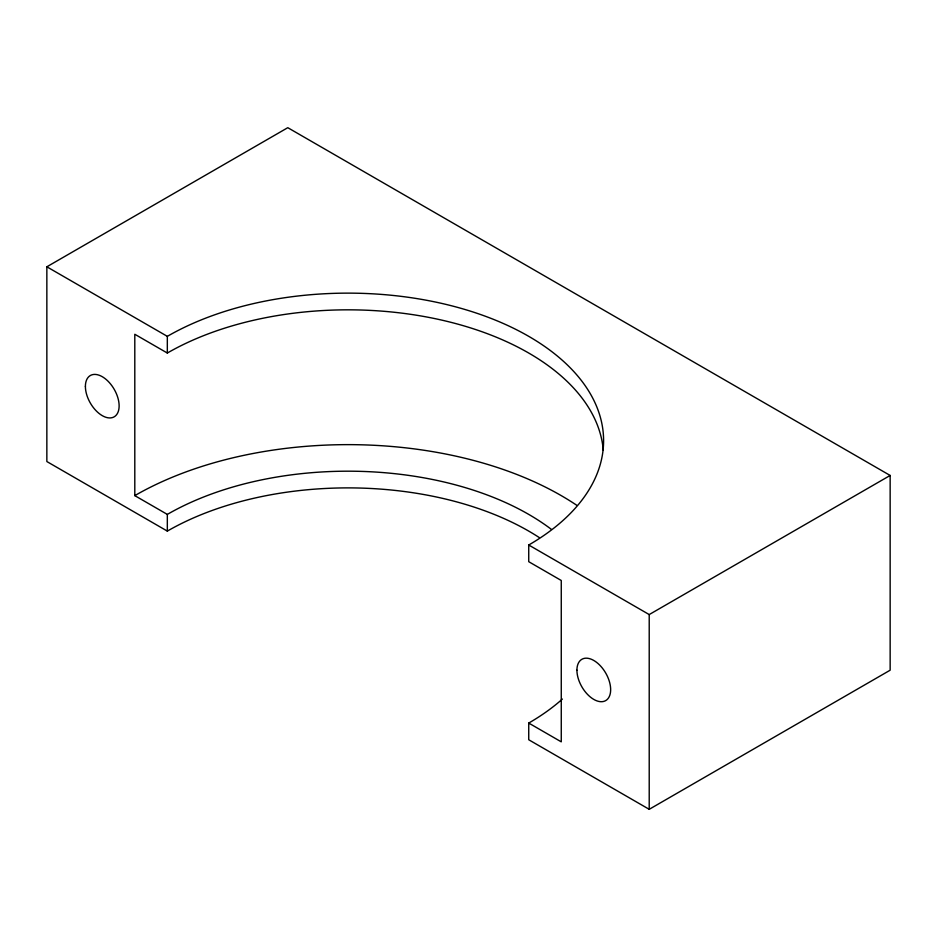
<?xml version="1.0" encoding="UTF-8"?>
<svg xmlns="http://www.w3.org/2000/svg" width="937" height="937" viewBox="0 0 937 937"><rect width="100%" height="100%" fill="white"/><g stroke="black" fill="none" stroke-linecap="round" stroke-linejoin="round"><path stroke-width="1.41" d="M539.173 537.498A255.555 147.542 0 0 0 167.325 531.103L46.85 461.543L46.85 266.799L287.788 127.69L890.15 475.457L890.15 670.201L649.212 809.31L528.737 739.761L528.737 723.071A255.555 147.542 0 0 0 562.399 699.061M46.85 266.799L167.325 336.348A255.555 147.542 0 0 1 528.737 336.348A255.555 147.542 0 0 1 528.737 545.006L649.212 614.567L890.15 475.457M603.287 450.264A255.555 147.542 0 0 0 440.109 319.74A255.555 147.542 0 0 0 167.325 353.038L134.799 334.263L134.799 495.626L167.325 514.401A255.555 147.542 0 0 1 551.366 529.358M528.737 723.071L561.263 741.846L561.263 580.483L528.737 561.696L528.737 545.006M649.212 614.567L649.212 809.31M167.325 336.348L167.325 353.038M167.325 514.401L167.325 531.103M134.799 495.626A301.562 174.106 0 0 1 576.911 505.383M85.396 386.431A23.847 13.774 60 0 0 110.695 417.902A23.847 13.774 60 0 0 110.695 384.17A23.847 13.774 60 0 0 85.396 386.431M576.923 670.201A23.847 13.774 60 0 0 602.222 701.672A23.847 13.774 60 0 0 602.222 667.94A23.847 13.774 60 0 0 576.923 670.201"/></g></svg>
